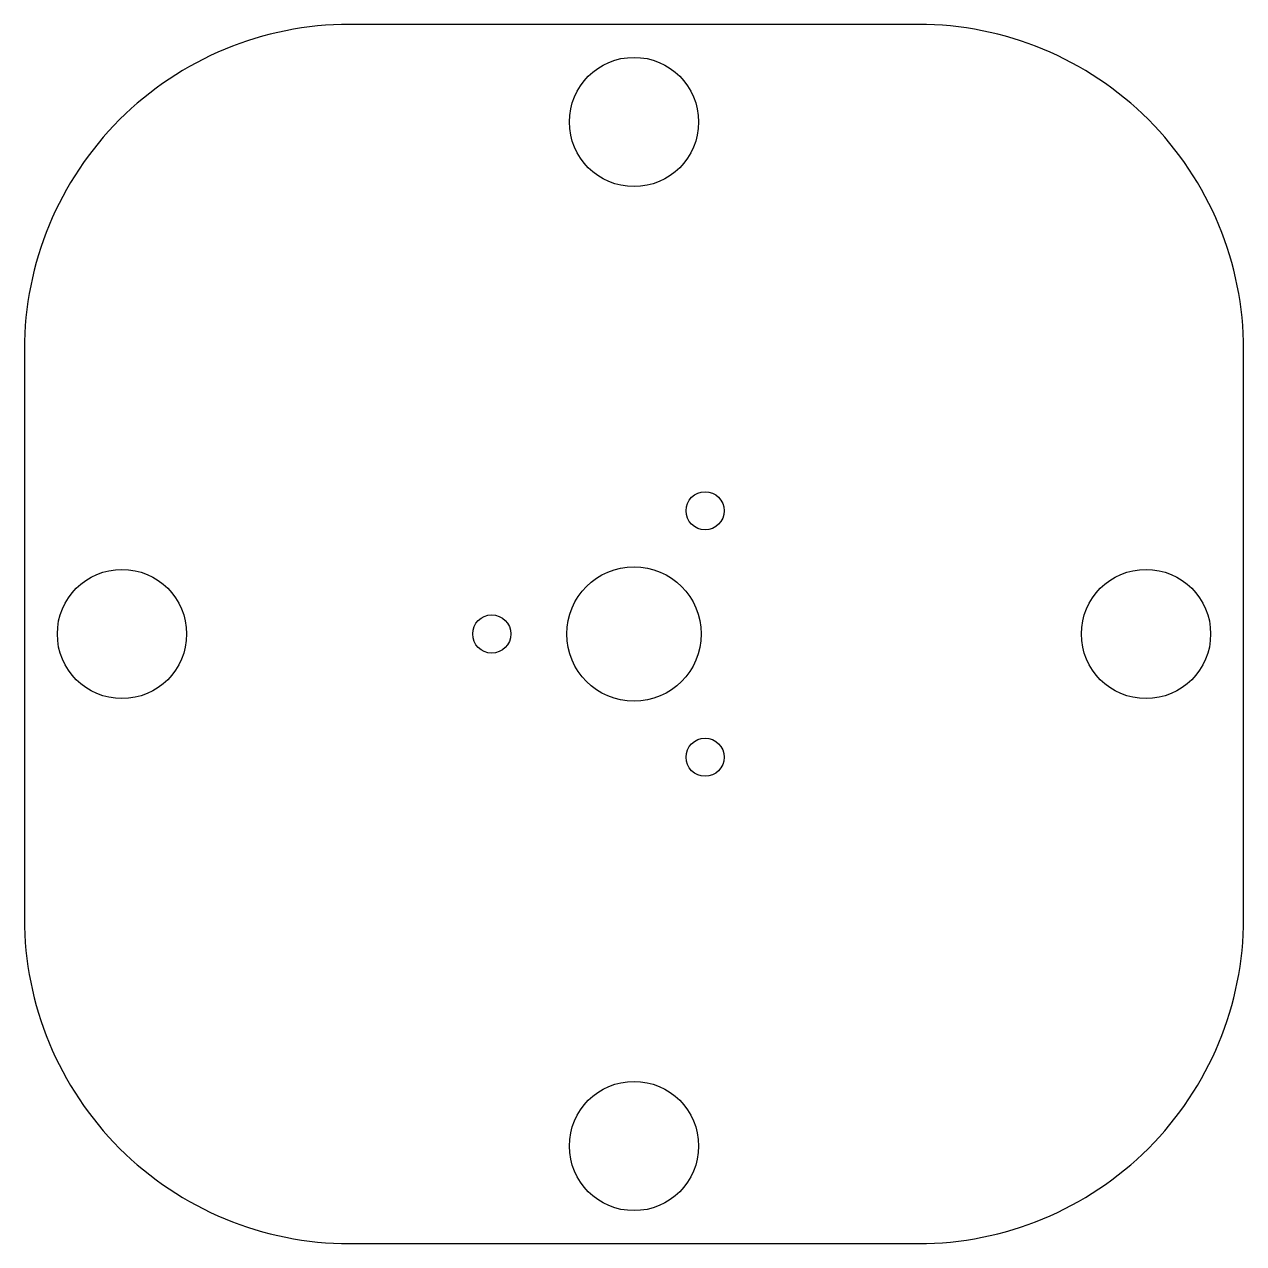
# Model space of a CAD drawing. Header units: inches. Extents: x -1.88 to 1.88, y -1.88 to 1.88.
import ezdxf

# ---------------------------------------------------------------- set-up
doc = ezdxf.new("R2010")
doc.units = ezdxf.units.IN
doc.header["$MEASUREMENT"] = 0

msp = doc.modelspace()

# ---------------------------------------------------------------- linework, layer by layer
msp.add_lwpolyline([(-1.875, -0.875, 0.414214), (-0.875, -1.875), (0.875, -1.875, 0.414214), (1.875, -0.875), (1.875, 0.875, 0.414214), (0.875, 1.875), (-0.875, 1.875, 0.414214), (-1.875, 0.875)], format="xyb", close=True)
for centre, radius in [((0, 1.5748), 0.1988), ((0.2187, 0.3789), 0.0587), ((-1.5748, 0), 0.1988), ((0, 0), 0.2067), ((1.5748, 0), 0.1988), ((-0.4375, 0), 0.0587), ((0.2187, -0.3789), 0.0587), ((0, -1.5748), 0.1988)]:
    msp.add_circle(centre, radius)

doc.saveas('drawing.dxf')
